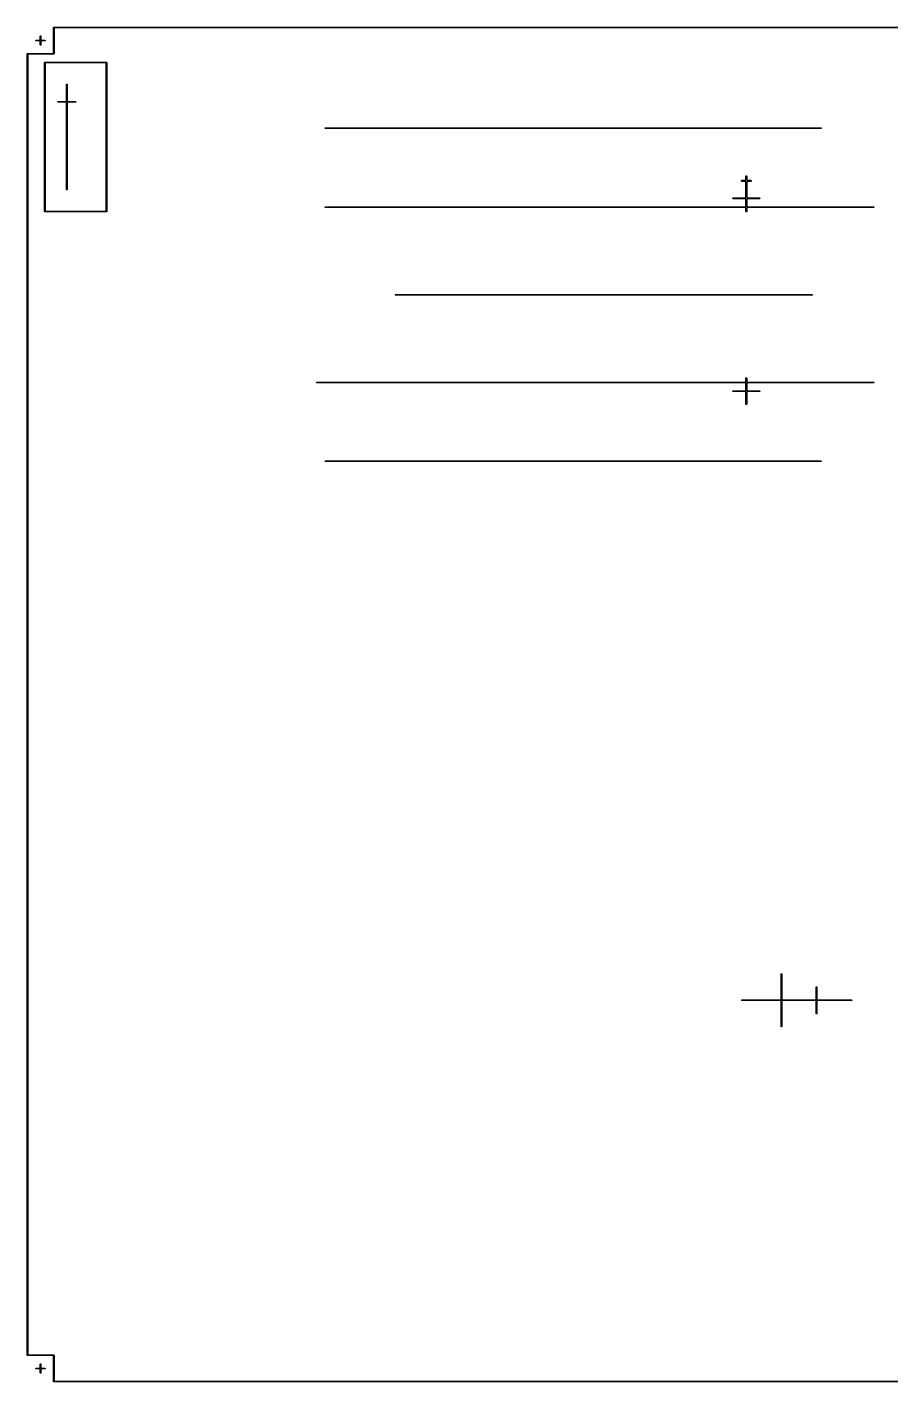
# Model space of a CAD drawing. Extents: x 0.85 to 10.6, y -9.13 to -0.6.
# Drawn here: x 0.85 to 5.77, y -8.6 to -0.87 of the extents above; entities that cross this region are included whole.
import ezdxf

# ---------------------------------------------------------------- set-up
doc = ezdxf.new("R2010")
doc.units = 0
doc.header["$MEASUREMENT"] = 0
doc.layers.add('BLACK', color=7, linetype='CONTINUOUS')

msp = doc.modelspace()

# ---------------------------------------------------------------- linework, layer by layer
at = {"layer": 'BLACK', "linetype": 'CONTINUOUS'}
for p, q in [((0.923031, -0.925), (0.923608, -0.923608)), ((0.923031, -0.948031), (0.923031, -0.925)), ((0.923608, -0.923608), (0.925, -0.923031)), ((0.925, -0.923031), (0.926392, -0.923608)), ((0.926392, -0.923608), (0.926969, -0.925)), ((0.926969, -0.925), (0.926969, -0.948031)), ((0.998031, -0.875), (0.998608, -0.873608)), ((0.998031, -1.02303), (0.998031, -0.875)), ((0.998608, -0.873608), (1, -0.873031)), ((1, -0.873031), (10.275, -0.873031)), ((10.273, -0.876969), (1.00197, -0.876969)), ((1.00197, -0.876969), (1.00197, -1.025)), ((0.898031, -0.95), (0.898608, -0.948608)), ((0.898608, -0.951392), (0.898031, -0.95)), ((0.898608, -0.948608), (0.9, -0.948031)), ((0.9, -0.951969), (0.898608, -0.951392)), ((0.9, -0.948031), (0.923031, -0.948031)), ((0.923031, -0.951969), (0.9, -0.951969)), ((0.923031, -0.975), (0.923031, -0.951969)), ((0.923608, -0.976392), (0.923031, -0.975)), ((0.925, -0.976969), (0.923608, -0.976392)), ((0.926392, -0.976392), (0.925, -0.976969)), ((0.926969, -0.975), (0.926392, -0.976392)), ((0.926969, -0.948031), (0.95, -0.948031)), ((0.95, -0.951969), (0.926969, -0.951969)), ((0.926969, -0.951969), (0.926969, -0.975)), ((0.95, -0.948031), (0.951392, -0.948608)), ((0.951392, -0.951392), (0.95, -0.951969)), ((0.951392, -0.948608), (0.951969, -0.95)), ((0.951969, -0.95), (0.951392, -0.951392)), ((0.848031, -1.025), (0.848608, -1.02361)), ((0.848031, -8.45), (0.848031, -1.025)), ((0.848608, -1.02361), (0.85, -1.02303)), ((0.85, -1.02303), (0.998031, -1.02303)), ((1, -1.02697), (0.851969, -1.02697)), ((0.851969, -1.02697), (0.851969, -8.44803)), ((0.948031, -1.075), (0.948608, -1.07361)), ((0.948031, -1.925), (0.948031, -1.075)), ((0.948608, -1.07361), (0.95, -1.07303)), ((0.95, -1.07303), (1.3, -1.07303)), ((0.951969, -1.07697), (0.951969, -1.92303)), ((1.29803, -1.07697), (0.951969, -1.07697)), ((1.00139, -1.02639), (1, -1.02697)), ((1.00197, -1.025), (1.00139, -1.02639)), ((1.29803, -1.92303), (1.29803, -1.07697)), ((1.3, -1.07303), (1.30139, -1.07361)), ((1.30139, -1.07361), (1.30197, -1.075)), ((1.30197, -1.075), (1.30197, -1.925)), ((1.07303, -1.2), (1.07361, -1.19861)), ((1.07303, -1.29803), (1.07303, -1.2)), ((1.07361, -1.19861), (1.075, -1.19803)), ((1.075, -1.19803), (1.07639, -1.19861)), ((1.07639, -1.19861), (1.07697, -1.2)), ((1.07697, -1.2), (1.07697, -1.29803)), ((1.02303, -1.3), (1.02361, -1.29861)), ((1.02361, -1.30139), (1.02303, -1.3)), ((1.02361, -1.29861), (1.025, -1.29803)), ((1.025, -1.30197), (1.02361, -1.30139)), ((1.025, -1.29803), (1.07303, -1.29803)), ((1.07303, -1.30197), (1.025, -1.30197)), ((1.07303, -1.8), (1.07303, -1.30197)), ((1.07697, -1.29803), (1.125, -1.29803)), ((1.125, -1.30197), (1.07697, -1.30197)), ((1.07697, -1.30197), (1.07697, -1.8)), ((1.125, -1.29803), (1.12639, -1.29861)), ((1.12639, -1.30139), (1.125, -1.30197)), ((1.12639, -1.29861), (1.12697, -1.3)), ((1.12697, -1.3), (1.12639, -1.30139)), ((2.54803, -1.45), (2.54861, -1.44861)), ((2.54861, -1.45139), (2.54803, -1.45)), ((2.54861, -1.44861), (2.55, -1.44803)), ((2.55, -1.45197), (2.54861, -1.45139)), ((2.55, -1.44803), (5.375, -1.44803)), ((5.375, -1.45197), (2.55, -1.45197)), ((5.375, -1.44803), (5.37639, -1.44861)), ((5.37639, -1.45139), (5.375, -1.45197)), ((5.37639, -1.44861), (5.37697, -1.45)), ((5.37697, -1.45), (5.37639, -1.45139)), ((4.92209, -1.74949), (4.9231, -1.74774)), ((4.92244, -1.75148), (4.92209, -1.74949)), ((4.92399, -1.75277), (4.92244, -1.75148)), ((4.9231, -1.74774), (4.925, -1.74705)), ((4.925, -1.75295), (4.92399, -1.75277)), ((4.925, -1.74705), (4.94705, -1.74705)), ((4.94705, -1.75295), (4.925, -1.75295)), ((4.94705, -1.725), (4.94723, -1.72399)), ((4.94705, -1.74705), (4.94705, -1.725)), ((4.94705, -1.775), (4.94705, -1.75295)), ((4.94764, -1.77662), (4.94705, -1.775)), ((4.94723, -1.72399), (4.94852, -1.72244)), ((4.94764, -1.84764), (4.94764, -1.77662)), ((4.94852, -1.72244), (4.95051, -1.72209)), ((4.95051, -1.72209), (4.95226, -1.7231)), ((4.95226, -1.7231), (4.95295, -1.725)), ((4.95277, -1.77601), (4.95236, -1.7765)), ((4.95236, -1.7765), (4.95236, -1.84764)), ((4.95295, -1.775), (4.95277, -1.77601)), ((4.95295, -1.725), (4.95295, -1.74705)), ((4.95295, -1.74705), (4.975, -1.74705)), ((4.975, -1.75295), (4.95295, -1.75295)), ((4.95295, -1.75295), (4.95295, -1.775)), ((4.975, -1.74705), (4.97601, -1.74723)), ((4.9769, -1.75226), (4.975, -1.75295)), ((4.97601, -1.74723), (4.97756, -1.74852)), ((4.97791, -1.75051), (4.9769, -1.75226)), ((4.97756, -1.74852), (4.97791, -1.75051)), ((1.07361, -1.80139), (1.07303, -1.8)), ((1.075, -1.80197), (1.07361, -1.80139)), ((1.07639, -1.80139), (1.075, -1.80197)), ((1.07697, -1.8), (1.07639, -1.80139)), ((4.87264, -1.85), (4.87333, -1.84833)), ((4.87333, -1.85167), (4.87264, -1.85)), ((4.87264, -1.85), (4.87264, -1.85)), ((4.87264, -1.85), (4.87264, -1.85)), ((4.87333, -1.84833), (4.875, -1.84764)), ((4.875, -1.85236), (4.87333, -1.85167)), ((4.875, -1.84764), (4.94764, -1.84764)), ((4.94764, -1.85236), (4.875, -1.85236)), ((4.94764, -1.89803), (4.94764, -1.85236)), ((4.95236, -1.84764), (5.025, -1.84764)), ((5.025, -1.85236), (4.95236, -1.85236)), ((4.95236, -1.85236), (4.95236, -1.89803)), ((5.025, -1.84764), (5.02667, -1.84833)), ((5.02667, -1.85167), (5.025, -1.85236)), ((5.02667, -1.84833), (5.02736, -1.85)), ((5.02736, -1.85), (5.02667, -1.85167)), ((5.02736, -1.85), (5.02736, -1.85)), ((5.02736, -1.85), (5.02736, -1.85)), ((0.948608, -1.92639), (0.948031, -1.925)), ((0.95, -1.92697), (0.948608, -1.92639)), ((1.3, -1.92697), (0.95, -1.92697)), ((0.951969, -1.92303), (1.29803, -1.92303)), ((1.30139, -1.92639), (1.3, -1.92697)), ((1.30197, -1.925), (1.30139, -1.92639)), ((2.54803, -1.9), (2.54861, -1.89861)), ((2.54861, -1.90139), (2.54803, -1.9)), ((2.54861, -1.89861), (2.55, -1.89803)), ((2.55, -1.90197), (2.54861, -1.90139)), ((2.55, -1.89803), (4.94764, -1.89803)), ((4.94764, -1.90197), (2.55, -1.90197)), ((4.94764, -1.925), (4.94764, -1.90197)), ((4.94833, -1.92667), (4.94764, -1.925)), ((4.95, -1.92736), (4.94833, -1.92667)), ((4.95167, -1.92667), (4.95, -1.92736)), ((4.95236, -1.925), (4.95167, -1.92667)), ((4.95236, -1.89803), (5.675, -1.89803)), ((5.675, -1.90197), (4.95236, -1.90197)), ((4.95236, -1.90197), (4.95236, -1.925)), ((5.675, -1.89803), (5.67639, -1.89861)), ((5.67639, -1.90139), (5.675, -1.90197)), ((5.67639, -1.89861), (5.67697, -1.9)), ((5.67697, -1.9), (5.67639, -1.90139)), ((2.94803, -2.4), (2.94861, -2.39861)), ((2.94861, -2.40139), (2.94803, -2.4)), ((2.94861, -2.39861), (2.95, -2.39803)), ((2.95, -2.40197), (2.94861, -2.40139)), ((2.95, -2.39803), (5.325, -2.39803)), ((5.325, -2.40197), (2.95, -2.40197)), ((5.325, -2.39803), (5.32639, -2.39861)), ((5.32639, -2.40139), (5.325, -2.40197)), ((5.32639, -2.39861), (5.32697, -2.4)), ((5.32697, -2.4), (5.32639, -2.40139)), ((2.49803, -2.9), (2.49861, -2.89861)), ((2.49861, -2.90139), (2.49803, -2.9)), ((2.49861, -2.89861), (2.5, -2.89803)), ((2.5, -2.90197), (2.49861, -2.90139)), ((2.5, -2.89803), (4.94764, -2.89803)), ((4.94764, -2.90197), (2.5, -2.90197)), ((4.94764, -2.875), (4.94833, -2.87333)), ((4.94764, -2.89803), (4.94764, -2.875)), ((4.94764, -2.94764), (4.94764, -2.90197)), ((4.94833, -2.87333), (4.95, -2.87264)), ((4.95, -2.87264), (4.95167, -2.87333)), ((4.95167, -2.87333), (4.95236, -2.875)), ((4.95236, -2.875), (4.95236, -2.89803)), ((4.95236, -2.89803), (5.675, -2.89803)), ((5.675, -2.90197), (4.95236, -2.90197)), ((4.95236, -2.90197), (4.95236, -2.94764)), ((5.675, -2.89803), (5.67639, -2.89861)), ((5.67639, -2.90139), (5.675, -2.90197)), ((5.67639, -2.89861), (5.67697, -2.9)), ((5.67697, -2.9), (5.67639, -2.90139)), ((4.87264, -2.95), (4.87333, -2.94833)), ((4.87333, -2.95167), (4.87264, -2.95)), ((4.87264, -2.95), (4.87264, -2.95)), ((4.87264, -2.95), (4.87264, -2.95)), ((4.87333, -2.94833), (4.875, -2.94764)), ((4.875, -2.95236), (4.87333, -2.95167)), ((4.875, -2.94764), (4.94764, -2.94764)), ((4.94764, -2.95236), (4.875, -2.95236)), ((4.94764, -3.025), (4.94764, -2.95236)), ((4.95236, -2.94764), (5.025, -2.94764)), ((5.025, -2.95236), (4.95236, -2.95236)), ((4.95236, -2.95236), (4.95236, -3.025)), ((5.025, -2.94764), (5.02667, -2.94833)), ((5.02667, -2.95167), (5.025, -2.95236)), ((5.02667, -2.94833), (5.02736, -2.95)), ((5.02736, -2.95), (5.02667, -2.95167)), ((5.02736, -2.95), (5.02736, -2.95)), ((5.02736, -2.95), (5.02736, -2.95)), ((4.94833, -3.02667), (4.94764, -3.025)), ((4.95, -3.02736), (4.94833, -3.02667)), ((4.95167, -3.02667), (4.95, -3.02736)), ((4.95236, -3.025), (4.95167, -3.02667)), ((2.54803, -3.35), (2.54861, -3.34861)), ((2.54861, -3.35139), (2.54803, -3.35)), ((2.54861, -3.34861), (2.55, -3.34803)), ((2.55, -3.35197), (2.54861, -3.35139)), ((2.55, -3.34803), (5.375, -3.34803)), ((5.375, -3.35197), (2.55, -3.35197)), ((5.375, -3.34803), (5.37639, -3.34861)), ((5.37639, -3.35139), (5.375, -3.35197)), ((5.37639, -3.34861), (5.37697, -3.35)), ((5.37697, -3.35), (5.37639, -3.35139)), ((5.14803, -6.275), (5.14861, -6.27361)), ((5.14803, -6.42303), (5.14803, -6.275)), ((5.14861, -6.27361), (5.15, -6.27303)), ((5.15, -6.27303), (5.15139, -6.27361)), ((5.15139, -6.27361), (5.15197, -6.275)), ((5.15197, -6.275), (5.15197, -6.42303)), ((5.34803, -6.35), (5.34861, -6.34861)), ((5.34803, -6.42303), (5.34803, -6.35)), ((5.34861, -6.34861), (5.35, -6.34803)), ((5.35, -6.34803), (5.35139, -6.34861)), ((5.35139, -6.34861), (5.35197, -6.35)), ((5.35197, -6.35), (5.35197, -6.42303)), ((4.92303, -6.425), (4.92361, -6.42361)), ((4.92361, -6.42639), (4.92303, -6.425)), ((4.92361, -6.42361), (4.925, -6.42303)), ((4.925, -6.42697), (4.92361, -6.42639)), ((4.925, -6.42303), (5.14803, -6.42303)), ((5.14803, -6.42697), (4.925, -6.42697)), ((5.14803, -6.575), (5.14803, -6.42697)), ((5.15197, -6.42303), (5.34803, -6.42303)), ((5.34803, -6.42697), (5.15197, -6.42697)), ((5.15197, -6.42697), (5.15197, -6.575)), ((5.34803, -6.5), (5.34803, -6.42697)), ((5.35197, -6.42303), (5.55, -6.42303)), ((5.55, -6.42697), (5.35197, -6.42697)), ((5.35197, -6.42697), (5.35197, -6.5)), ((5.55, -6.42303), (5.55139, -6.42361)), ((5.55139, -6.42639), (5.55, -6.42697)), ((5.55139, -6.42361), (5.55197, -6.425)), ((5.55197, -6.425), (5.55139, -6.42639)), ((5.34861, -6.50139), (5.34803, -6.5)), ((5.35, -6.50197), (5.34861, -6.50139)), ((5.35139, -6.50139), (5.35, -6.50197)), ((5.35197, -6.5), (5.35139, -6.50139)), ((5.14861, -6.57639), (5.14803, -6.575)), ((5.15, -6.57697), (5.14861, -6.57639)), ((5.15139, -6.57639), (5.15, -6.57697)), ((5.15197, -6.575), (5.15139, -6.57639)), ((0.848608, -8.45139), (0.848031, -8.45)), ((0.85, -8.45197), (0.848608, -8.45139)), ((0.998031, -8.45197), (0.85, -8.45197)), ((0.851969, -8.44803), (1, -8.44803)), ((0.923031, -8.5), (0.923608, -8.49861)), ((0.923031, -8.52303), (0.923031, -8.5)), ((0.923608, -8.49861), (0.925, -8.49803)), ((0.925, -8.49803), (0.926392, -8.49861)), ((0.926392, -8.49861), (0.926969, -8.5)), ((0.926969, -8.5), (0.926969, -8.52303)), ((0.998031, -8.6), (0.998031, -8.45197)), ((1, -8.44803), (1.00139, -8.44861)), ((1.00139, -8.44861), (1.00197, -8.45)), ((1.00197, -8.45), (1.00197, -8.59803)), ((0.898031, -8.525), (0.898608, -8.52361)), ((0.898608, -8.52639), (0.898031, -8.525)), ((0.898608, -8.52361), (0.9, -8.52303)), ((0.9, -8.52697), (0.898608, -8.52639)), ((0.9, -8.52303), (0.923031, -8.52303)), ((0.923031, -8.52697), (0.9, -8.52697)), ((0.923031, -8.55), (0.923031, -8.52697)), ((0.923608, -8.55139), (0.923031, -8.55)), ((0.925, -8.55197), (0.923608, -8.55139)), ((0.926392, -8.55139), (0.925, -8.55197)), ((0.926969, -8.55), (0.926392, -8.55139)), ((0.926969, -8.52303), (0.95, -8.52303)), ((0.95, -8.52697), (0.926969, -8.52697)), ((0.926969, -8.52697), (0.926969, -8.55)), ((0.95, -8.52303), (0.951392, -8.52361)), ((0.951392, -8.52639), (0.95, -8.52697)), ((0.951392, -8.52361), (0.951969, -8.525)), ((0.951969, -8.525), (0.951392, -8.52639)), ((0.998608, -8.60139), (0.998031, -8.6)), ((1, -8.60197), (0.998608, -8.60139)), ((7.26732, -8.60197), (1, -8.60197)), ((1.00197, -8.59803), (7.26732, -8.59803))]:
    msp.add_line(p, q, dxfattribs=at)

doc.saveas('drawing.dxf')
